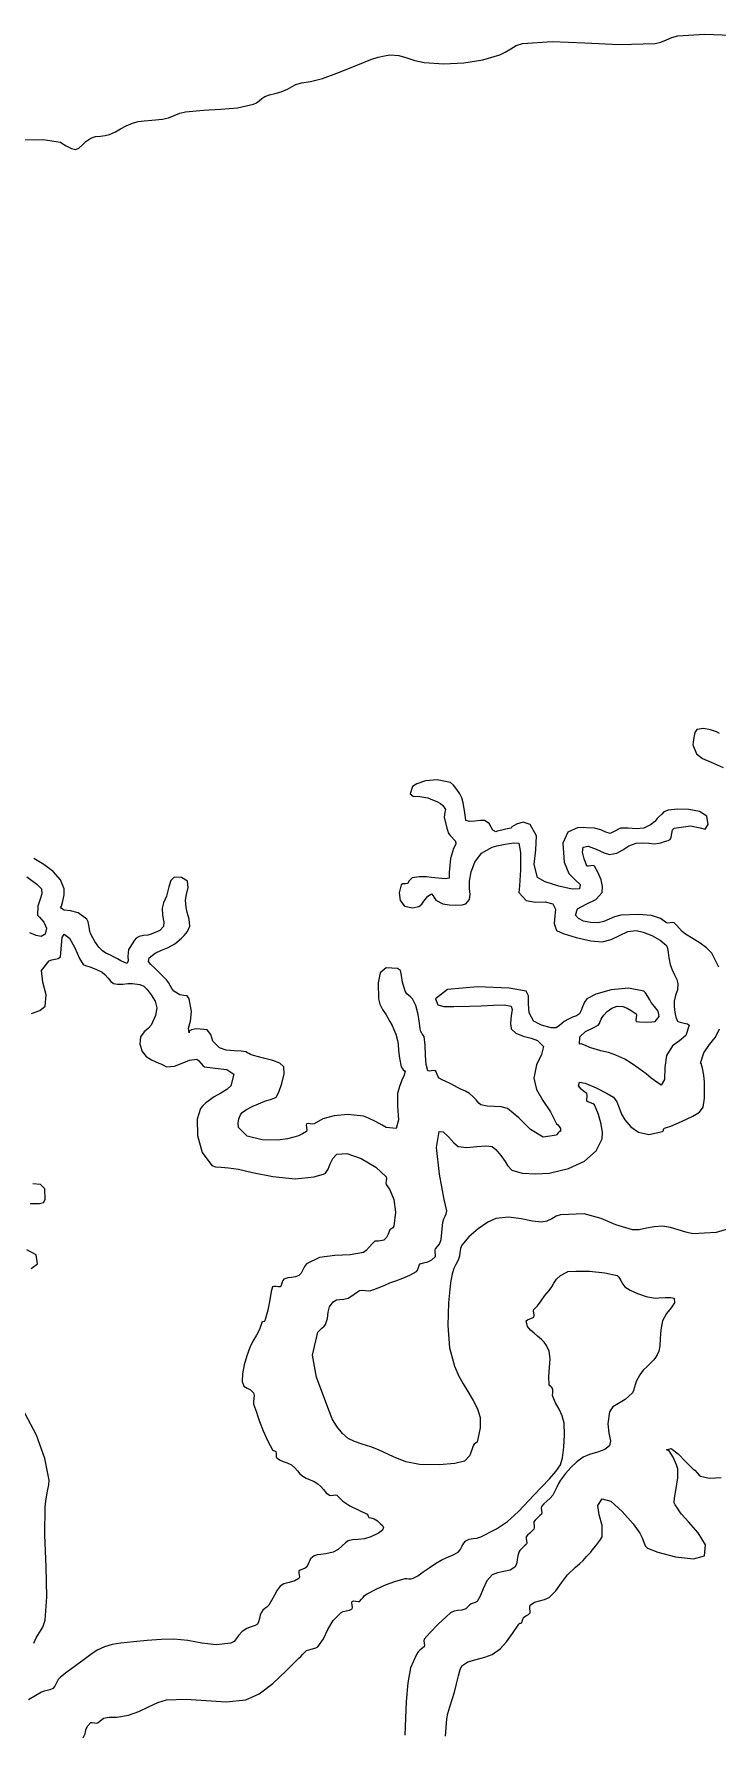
# Model space of a CAD drawing. Header units: inches. Extents: x -600 to 863, y -502 to 873.
# Drawn here: x 659.88 to 678.97, y 490.52 to 538.04 of the extents above; entities that cross this region are included whole.
import ezdxf

# ---------------------------------------------------------------- set-up
doc = ezdxf.new("R2010")
doc.units = ezdxf.units.IN
doc.header["$MEASUREMENT"] = 0
doc.layers.add('Layer 1', color=7, linetype='Continuous')

msp = doc.modelspace()

# ---------------------------------------------------------------- linework, layer by layer
at = {"layer": 'Layer 1', "lineweight": 0}
for points in [[(659.602, 535.087), (660.14, 535.096), (660.619, 535.021), (660.66, 534.99), (660.785, 534.915), (660.934, 534.84), (661.043, 534.81), (661.133, 534.851), (661.224, 534.936), (661.331, 535.038), (661.466, 535.127), (661.605, 535.172), (661.742, 535.189), (661.873, 535.201), (661.995, 535.233), (662.156, 535.309), (662.304, 535.389), (662.455, 535.471), (662.631, 535.551), (662.795, 535.599), (662.965, 535.617), (663.179, 535.629), (663.478, 535.656), (663.645, 535.697), (663.803, 535.762), (663.958, 535.827), (664.113, 535.868), (664.62, 535.916), (665.103, 535.939), (665.566, 535.98), (666.019, 536.08), (666.104, 536.121), (666.18, 536.177), (666.254, 536.237), (666.337, 536.292), (666.469, 536.343), (666.622, 536.38), (666.791, 536.427), (666.972, 536.503), (667.094, 536.573), (667.203, 536.626), (667.355, 536.671), (667.607, 536.715), (667.949, 536.799), (668.348, 536.942), (668.746, 537.104), (669.09, 537.245), (669.299, 537.323), (669.499, 537.388), (669.681, 537.434), (669.831, 537.457), (670.082, 537.44), (670.307, 537.377), (670.531, 537.301), (670.783, 537.245), (671.34, 537.208), (671.898, 537.235), (672.43, 537.319), (672.901, 537.457), (673.056, 537.534), (673.207, 537.629), (673.363, 537.718), (673.536, 537.774), (674.368, 537.833), (675.278, 537.796), (676.244, 537.748), (677.242, 537.774), (677.402, 537.811), (677.558, 537.874), (677.714, 537.94), (677.878, 537.986), (678.623, 538.039), (679.365, 538.009)], [(679.042, 518.504), (678.958, 518.543), (678.795, 518.603), (678.597, 518.64), (678.407, 518.609), (678.357, 518.531), (678.323, 518.392), (678.305, 518.255), (678.301, 518.186), (678.399, 517.936), (678.568, 517.799), (678.814, 517.696), (679.148, 517.551)], [(679.023, 511.972), (678.83, 512.363), (678.683, 512.513), (678.503, 512.64), (678.303, 512.761), (678.09, 512.892), (677.998, 512.969), (677.922, 513.055), (677.851, 513.14), (677.771, 513.21), (677.727, 513.216), (677.662, 513.207), (677.6, 513.199), (677.56, 513.21), (677.398, 513.333), (677.14, 513.413), (676.774, 513.445), (676.289, 513.421), (676.109, 513.38), (675.955, 513.312), (675.81, 513.246), (675.654, 513.21), (675.436, 513.216), (675.242, 513.26), (675.097, 513.332), (675.019, 513.421), (675.072, 513.604), (675.312, 513.734), (675.59, 513.867), (675.76, 514.057), (675.775, 514.229), (675.735, 514.415), (675.654, 514.606), (675.548, 514.798), (675.511, 514.808), (675.445, 514.8), (675.379, 514.791), (675.336, 514.798), (675.32, 514.848), (675.259, 515.001), (675.21, 515.185), (675.23, 515.327), (675.375, 515.352), (675.598, 515.273), (675.822, 515.168), (675.972, 515.116), (676.172, 515.157), (676.34, 515.252), (676.51, 515.359), (676.713, 515.433), (676.894, 515.445), (677.069, 515.432), (677.226, 515.419), (677.348, 515.433), (677.402, 515.449), (677.504, 515.479), (677.607, 515.512), (677.666, 515.539), (677.694, 515.608), (677.71, 515.71), (677.729, 515.805), (677.771, 515.856), (678.232, 515.919), (678.5, 515.86), (678.642, 515.826), (678.725, 515.962), (678.69, 516.194), (678.481, 516.325), (678.183, 516.381), (677.878, 516.386), (677.607, 516.358), (677.486, 516.311), (677.429, 516.247), (677.348, 516.174), (677.3, 516.123), (677.231, 516.041), (677.116, 515.946), (676.925, 515.856), (676.715, 515.835), (676.491, 515.859), (676.273, 515.855), (676.078, 515.751), (675.982, 515.71), (675.87, 515.741), (675.729, 515.804), (675.548, 515.856), (675.096, 515.878), (674.799, 515.747), (674.664, 515.432), (674.701, 514.904), (674.835, 514.593), (675.019, 514.404), (675.149, 514.281), (675.125, 514.163), (674.921, 514.154), (674.549, 514.232), (674.174, 514.355), (673.96, 514.48), (673.864, 514.841), (673.911, 515.247), (673.929, 515.64), (673.748, 515.962), (673.559, 516.02), (673.37, 515.971), (673.238, 515.892), (673.219, 515.856), (673.11, 515.833), (672.954, 515.799), (672.824, 515.768), (672.795, 515.751), (672.704, 515.797), (672.661, 515.887), (672.605, 515.989), (672.478, 516.068), (672.358, 516.073), (672.203, 516.053), (672.052, 516.041), (671.948, 516.068), (671.941, 516.151), (671.914, 516.35), (671.878, 516.567), (671.843, 516.704), (671.786, 516.81), (671.705, 516.939), (671.612, 517.058), (671.524, 517.127), (671.154, 517.208), (670.823, 517.179), (670.578, 517.097), (670.466, 517.021), (670.392, 516.815), (670.481, 516.752), (670.669, 516.744), (670.89, 516.704), (671.022, 516.65), (671.146, 516.597), (671.247, 516.544), (671.312, 516.492), (671.384, 516.378), (671.363, 516.305), (671.344, 516.166), (671.419, 515.856), (671.445, 515.77), (671.457, 515.728), (671.476, 515.696), (671.524, 515.645), (671.664, 515.493), (671.672, 515.41), (671.607, 515.286), (671.524, 515.01), (671.49, 514.616), (671.491, 514.457), (671.376, 514.441), (670.995, 514.48), (670.857, 514.492), (670.647, 514.498), (670.452, 514.469), (670.36, 514.375), (670.327, 514.308), (670.264, 514.297), (670.195, 514.299), (670.148, 514.269), (670.092, 514.047), (670.119, 513.831), (670.24, 513.675), (670.466, 513.633), (670.643, 513.67), (670.723, 513.728), (670.78, 513.817), (670.89, 513.951), (670.989, 514.02), (671.036, 513.961), (671.115, 513.845), (671.312, 513.739), (671.482, 513.71), (671.676, 513.7), (671.846, 513.709), (671.948, 513.739), (672.055, 513.865), (672.073, 514.002), (672.057, 514.167), (672.054, 514.375), (672.099, 514.631), (672.204, 514.907), (672.394, 515.155), (672.689, 515.327), (672.815, 515.359), (673.051, 515.411), (673.292, 515.446), (673.431, 515.433), (673.477, 515.171), (673.477, 514.693), (673.453, 514.241), (673.431, 514.057), (673.637, 513.837), (673.9, 513.79), (674.168, 513.796), (674.384, 513.739), (674.455, 513.597), (674.441, 513.404), (674.425, 513.193), (674.489, 512.998), (674.67, 512.916), (675.038, 512.805), (675.449, 512.711), (675.76, 512.68), (676.017, 512.745), (676.251, 512.86), (676.479, 512.965), (676.713, 512.998), (676.907, 512.954), (677.148, 512.859), (677.383, 512.729), (677.56, 512.574), (677.591, 512.499), (677.606, 512.385), (677.625, 512.233), (677.666, 512.045), (677.72, 511.901), (677.787, 511.758), (677.847, 511.625), (677.878, 511.516), (677.865, 511.339), (677.816, 511.178), (677.771, 511.027), (677.771, 510.88), (677.788, 510.782), (677.808, 510.658), (677.836, 510.539), (677.878, 510.457), (677.942, 510.433), (678.051, 510.411), (678.152, 510.385), (678.195, 510.351), (678.101, 510.06), (677.926, 509.917), (677.727, 509.778), (677.56, 509.504), (677.518, 509.174), (677.502, 508.838), (677.41, 508.676), (677.137, 508.869), (676.996, 508.992), (676.791, 509.145), (676.572, 509.292), (676.396, 509.398), (676.145, 509.516), (675.938, 509.584), (675.722, 509.639), (675.442, 509.716), (675.42, 509.731), (675.301, 509.783), (675.174, 509.827), (675.125, 509.821), (675.136, 510.028), (675.301, 510.172), (675.51, 510.273), (675.654, 510.351), (675.684, 510.396), (675.708, 510.456), (675.731, 510.517), (675.76, 510.562), (675.814, 510.63), (675.907, 510.733), (676.032, 510.831), (676.184, 510.88), (676.345, 510.873), (676.464, 510.829), (676.575, 510.758), (676.713, 510.668), (676.723, 510.631), (676.715, 510.566), (676.706, 510.499), (676.713, 510.457), (676.802, 510.442), (676.975, 510.438), (677.148, 510.443), (677.242, 510.457), (677.354, 510.598), (677.326, 510.741), (677.229, 510.874), (677.137, 510.986), (677.095, 511.057), (677.037, 511.157), (676.977, 511.251), (676.925, 511.304), (676.5, 511.385), (676.014, 511.336), (675.586, 511.218), (675.336, 511.092), (675.27, 510.995), (675.217, 510.867), (675.17, 510.745), (675.125, 510.668), (675.041, 510.616), (674.938, 510.573), (674.821, 510.524), (674.701, 510.457), (674.568, 510.347), (674.476, 510.28), (674.337, 510.275), (674.066, 510.351), (674.05, 510.363), (673.972, 510.403), (673.888, 510.444), (673.854, 510.457), (673.724, 510.696), (673.704, 510.949), (673.706, 511.168), (673.643, 511.304), (673.161, 511.384), (672.277, 511.42), (671.44, 511.345), (671.102, 511.092), (671.174, 510.924), (671.333, 510.872), (671.614, 510.877), (672.054, 510.88), (672.382, 510.888), (672.724, 510.909), (673.021, 510.917), (673.219, 510.88), (673.246, 510.786), (673.223, 510.611), (673.197, 510.412), (673.219, 510.245), (673.346, 510.126), (673.552, 510.047), (673.776, 509.988), (673.96, 509.927), (674.121, 509.755), (674.063, 509.531), (673.927, 509.24), (673.854, 508.869), (673.932, 508.555), (674.108, 508.244), (674.317, 507.928), (674.489, 507.598), (674.52, 507.564), (674.564, 507.52), (674.6, 507.462), (674.596, 507.386), (674.583, 507.391), (674.536, 507.346), (674.492, 507.294), (674.489, 507.28), (674.114, 507.219), (673.764, 507.435), (673.432, 507.76), (673.113, 508.021), (672.938, 508.075), (672.745, 508.083), (672.551, 508.087), (672.372, 508.127), (672.318, 508.174), (672.242, 508.262), (672.151, 508.362), (672.054, 508.445), (671.947, 508.505), (671.832, 508.559), (671.723, 508.608), (671.631, 508.657), (671.514, 508.722), (671.396, 508.776), (671.291, 508.823), (671.207, 508.869), (671.179, 508.911), (671.152, 508.978), (671.127, 509.044), (671.102, 509.08), (671.057, 509.083), (670.99, 509.076), (670.926, 509.071), (670.89, 509.08), (670.844, 509.25), (670.826, 509.509), (670.813, 509.792), (670.783, 510.033), (670.763, 510.07), (670.729, 510.114), (670.695, 510.171), (670.678, 510.245), (670.66, 510.408), (670.62, 510.651), (670.555, 510.903), (670.466, 511.092), (670.41, 511.146), (670.355, 511.184), (670.302, 511.229), (670.254, 511.304), (670.178, 511.551), (670.155, 511.744), (670.129, 511.876), (670.042, 511.939), (669.723, 511.949), (669.559, 511.817), (669.504, 511.534), (669.513, 511.092), (669.547, 510.939), (669.623, 510.794), (669.723, 510.64), (669.831, 510.457), (669.889, 510.347), (669.942, 510.233), (669.993, 510.099), (670.042, 509.927), (670.057, 509.818), (670.073, 509.645), (670.101, 509.428), (670.148, 509.186), (670.17, 509.147), (670.205, 509.106), (670.239, 509.079), (670.254, 509.08), (670.229, 508.958), (670.166, 508.812), (670.095, 508.643), (670.042, 508.445), (670.044, 508.088), (670.069, 507.712), (670.001, 507.464), (669.725, 507.492), (669.61, 507.556), (669.428, 507.657), (669.235, 507.755), (669.09, 507.81), (668.652, 507.854), (668.272, 507.823), (667.957, 507.733), (667.713, 507.598), (667.667, 507.59), (667.604, 507.6), (667.544, 507.609), (667.501, 507.598), (667.493, 507.556), (667.502, 507.489), (667.511, 507.425), (667.501, 507.386), (667.387, 507.316), (667.272, 507.264), (667.141, 507.22), (666.972, 507.174), (666.694, 507.143), (666.26, 507.153), (665.837, 507.253), (665.596, 507.492), (665.584, 507.614), (665.607, 507.738), (665.651, 507.844), (665.701, 507.916), (665.818, 508), (665.979, 508.08), (666.159, 508.156), (666.337, 508.233), (666.393, 508.25), (666.495, 508.28), (666.598, 508.313), (666.654, 508.339), (666.723, 508.476), (666.81, 508.724), (666.872, 508.991), (666.866, 509.186), (666.756, 509.291), (666.556, 509.366), (666.299, 509.432), (666.019, 509.504), (665.938, 509.533), (665.891, 509.558), (665.854, 509.583), (665.807, 509.61), (665.674, 509.63), (665.475, 509.635), (665.256, 509.653), (665.066, 509.716), (664.885, 509.907), (664.823, 510.095), (664.725, 510.226), (664.431, 510.245), (664.367, 510.237), (664.282, 510.22), (664.219, 510.188), (664.219, 510.139), (664.203, 510.267), (664.252, 510.462), (664.284, 510.735), (664.219, 511.092), (664.159, 511.172), (664.074, 511.185), (663.956, 511.203), (663.795, 511.304), (663.736, 511.375), (663.689, 511.461), (663.643, 511.547), (663.584, 511.622), (663.49, 511.714), (663.396, 511.809), (663.316, 511.89), (663.266, 511.939), (663.147, 512.043), (663.08, 512.133), (663.104, 512.231), (663.266, 512.363), (663.443, 512.451), (663.632, 512.526), (663.822, 512.625), (664.007, 512.786), (664.082, 512.859), (664.173, 512.967), (664.234, 513.116), (664.219, 513.315), (664.189, 513.405), (664.16, 513.503), (664.134, 513.64), (664.113, 513.845), (664.141, 514.003), (664.187, 514.196), (664.169, 514.372), (664.007, 514.48), (663.804, 514.488), (663.704, 514.395), (663.649, 514.212), (663.584, 513.951), (663.547, 513.872), (663.499, 513.769), (663.467, 513.625), (663.478, 513.421), (663.512, 513.232), (663.5, 513.104), (663.398, 513.001), (663.16, 512.892), (663.061, 512.869), (662.938, 512.853), (662.82, 512.829), (662.736, 512.786), (662.693, 512.727), (662.622, 512.621), (662.556, 512.519), (662.525, 512.469), (662.509, 512.284), (662.517, 512.136), (662.476, 512.075), (662.313, 512.151), (662.218, 512.208), (662.124, 512.255), (662.02, 512.303), (661.89, 512.363), (661.796, 512.425), (661.69, 512.533), (661.579, 512.688), (661.466, 512.892), (661.447, 512.969), (661.423, 513.101), (661.393, 513.234), (661.36, 513.315), (661.117, 513.491), (660.9, 513.549), (660.728, 513.569), (660.619, 513.633), (660.646, 513.678), (660.69, 513.812), (660.725, 513.989), (660.725, 514.163), (660.62, 514.411), (660.42, 514.64), (660.159, 514.842), (659.878, 515.01)], [(659.685, 514.494), (659.961, 514.293), (660.09, 514.163), (660.105, 514.024), (660.05, 513.872), (659.987, 513.68), (659.983, 513.421), (660.04, 513.369), (660.153, 513.233), (660.234, 513.059), (660.195, 512.892), (660.081, 512.832), (659.94, 512.86), (659.769, 512.93)], [(659.816, 510.677), (660.049, 510.76), (660.195, 510.88), (660.225, 511.201), (660.127, 511.55), (660.09, 511.883), (660.302, 512.151), (660.385, 512.178), (660.477, 512.192), (660.561, 512.212), (660.619, 512.257), (660.636, 512.377), (660.646, 512.591), (660.669, 512.797), (660.725, 512.892), (660.871, 512.778), (661.022, 512.508), (661.156, 512.219), (661.254, 512.045), (661.32, 512.015), (661.445, 511.977), (661.607, 511.92), (661.783, 511.833), (661.864, 511.763), (661.951, 511.664), (662.033, 511.57), (662.102, 511.516), (662.22, 511.494), (662.361, 511.499), (662.505, 511.513), (662.631, 511.516), (662.837, 511.488), (662.954, 511.438), (663.042, 511.348), (663.16, 511.198), (663.271, 511.024), (663.313, 510.837), (663.28, 510.619), (663.16, 510.351), (663.078, 510.271), (662.957, 510.169), (662.858, 510.026), (662.843, 509.821), (662.908, 509.615), (663.013, 509.479), (663.165, 509.381), (663.372, 509.292), (663.426, 509.269), (663.504, 509.232), (663.57, 509.199), (663.584, 509.186), (663.813, 509.209), (664.026, 509.291), (664.229, 509.373), (664.431, 509.398), (664.481, 509.364), (664.543, 509.294), (664.602, 509.223), (664.643, 509.186), (664.944, 509.147), (665.268, 509.11), (665.464, 508.979), (665.384, 508.657), (665.275, 508.552), (665.108, 508.452), (664.92, 508.348), (664.748, 508.233), (664.685, 508.18), (664.636, 508.134), (664.591, 508.085), (664.537, 508.021), (664.445, 507.729), (664.456, 507.272), (664.587, 506.794), (664.854, 506.433), (664.957, 506.395), (665.11, 506.382), (665.32, 506.368), (665.596, 506.327), (665.988, 506.239), (666.56, 506.128), (667.178, 506.064), (667.713, 506.116), (667.768, 506.131), (667.867, 506.16), (667.97, 506.193), (668.03, 506.222), (668.104, 506.33), (668.163, 506.476), (668.235, 506.627), (668.349, 506.751), (668.628, 506.771), (669.029, 506.628), (669.435, 506.387), (669.725, 506.116), (669.731, 506.071), (669.722, 506.006), (669.714, 505.944), (669.725, 505.904), (669.83, 505.756), (669.936, 505.485), (669.988, 505.132), (669.937, 504.739), (669.91, 504.688), (669.881, 504.668), (669.853, 504.657), (669.831, 504.633), (669.784, 504.518), (669.736, 504.419), (669.656, 504.348), (669.513, 504.315), (669.489, 504.316), (669.459, 504.319), (669.429, 504.32), (669.407, 504.315), (669.341, 504.252), (669.253, 504.151), (669.163, 504.053), (669.09, 503.998), (668.722, 503.94), (668.29, 503.919), (667.861, 503.858), (667.501, 503.681), (667.445, 503.609), (667.396, 503.517), (667.348, 503.428), (667.289, 503.363), (667.188, 503.32), (667.082, 503.306), (666.973, 503.293), (666.866, 503.257), (666.836, 503.216), (666.811, 503.148), (666.786, 503.082), (666.76, 503.045), (666.715, 503.042), (666.649, 503.05), (666.586, 503.055), (666.549, 503.045), (666.509, 502.916), (666.473, 502.684), (666.421, 502.394), (666.337, 502.092), (666.314, 502.073), (666.28, 502.064), (666.247, 502.043), (666.23, 501.986), (666.189, 501.847), (666.102, 501.693), (665.999, 501.527), (665.913, 501.351), (665.833, 501.117), (665.76, 500.86), (665.71, 500.611), (665.701, 500.398), (665.748, 500.266), (665.836, 500.208), (665.936, 500.166), (666.019, 500.081), (666.032, 500.009), (666.024, 499.924), (666.014, 499.838), (666.019, 499.763), (666.043, 499.691), (666.07, 499.62), (666.098, 499.541), (666.125, 499.445), (666.181, 499.28), (666.288, 499.016), (666.419, 498.728), (666.549, 498.492), (666.58, 498.468), (666.613, 498.463), (666.64, 498.446), (666.654, 498.386), (666.653, 498.364), (666.65, 498.332), (666.649, 498.3), (666.654, 498.28), (666.746, 498.206), (666.849, 498.166), (666.96, 498.129), (667.078, 498.069), (667.171, 497.989), (667.245, 497.904), (667.315, 497.822), (667.396, 497.751), (667.493, 497.696), (667.602, 497.65), (667.713, 497.602), (667.818, 497.539), (667.9, 497.465), (667.976, 497.378), (668.052, 497.292), (668.137, 497.222), (668.182, 497.216), (668.246, 497.225), (668.309, 497.232), (668.349, 497.222), (668.517, 497.058), (668.714, 496.927), (668.94, 496.812), (669.195, 496.692), (669.217, 496.667), (669.224, 496.632), (669.243, 496.602), (669.301, 496.586), (669.391, 496.56), (669.479, 496.504), (669.558, 496.436), (669.619, 496.375), (669.65, 496.317), (669.623, 496.247), (669.515, 496.162), (669.301, 496.057), (669.121, 496.006), (668.942, 495.985), (668.783, 495.974), (668.666, 495.951), (668.592, 495.896), (668.5, 495.805), (668.386, 495.708), (668.242, 495.633), (668.043, 495.584), (667.9, 495.568), (667.797, 495.558), (667.713, 495.527), (667.622, 495.455), (667.585, 495.392), (667.559, 495.317), (667.501, 495.21), (667.459, 495.182), (667.392, 495.155), (667.325, 495.129), (667.289, 495.104), (667.285, 495.058), (667.294, 494.994), (667.3, 494.932), (667.289, 494.892), (667.17, 494.826), (667.018, 494.786), (666.869, 494.745), (666.76, 494.681), (666.68, 494.569), (666.602, 494.429), (666.523, 494.282), (666.442, 494.151), (666.393, 494.097), (666.338, 494.054), (666.282, 494.007), (666.23, 493.939), (666.208, 493.875), (666.186, 493.781), (666.158, 493.687), (666.125, 493.622), (666.062, 493.586), (665.956, 493.549), (665.829, 493.496), (665.701, 493.41), (665.602, 493.304), (665.535, 493.212), (665.473, 493.139), (665.384, 493.092), (664.978, 493.043), (664.574, 493.087), (664.179, 493.16), (663.795, 493.198), (663.432, 493.189), (663.043, 493.164), (662.66, 493.13), (662.313, 493.092), (662.069, 493.051), (661.849, 492.986), (661.648, 492.895), (661.466, 492.774), (661.283, 492.636), (661.041, 492.455), (660.799, 492.275), (660.619, 492.139), (660.562, 492.07), (660.514, 491.979), (660.465, 491.888), (660.407, 491.822), (660.329, 491.784), (660.247, 491.765), (660.165, 491.748), (660.09, 491.716), (659.729, 491.505)], [(679.52, 504.732), (678.947, 504.56), (678.301, 504.527), (678.102, 504.568), (677.889, 504.637), (677.67, 504.704), (677.454, 504.739), (677.22, 504.723), (677.003, 504.677), (676.8, 504.636), (676.607, 504.633), (676.141, 504.771), (675.734, 504.955), (675.262, 505.083), (674.596, 505.057), (674.479, 505.014), (674.355, 504.945), (674.22, 504.879), (674.066, 504.845), (673.813, 504.874), (673.5, 504.94), (673.151, 504.985), (672.795, 504.951), (672.568, 504.847), (672.298, 504.66), (672.038, 504.435), (671.843, 504.21), (671.799, 504.11), (671.783, 504.004), (671.771, 503.895), (671.736, 503.786), (671.669, 503.665), (671.614, 503.556), (671.567, 503.403), (671.524, 503.151), (671.471, 502.599), (671.453, 501.962), (671.497, 501.337), (671.631, 500.822), (671.76, 500.551), (671.882, 500.333), (672.011, 500.122), (672.16, 499.869), (672.283, 499.634), (672.356, 499.397), (672.357, 499.104), (672.266, 498.704), (672.25, 498.691), (672.218, 498.672), (672.184, 498.643), (672.16, 498.598), (672.065, 498.328), (671.913, 498.176), (671.646, 498.103), (671.207, 498.069), (670.66, 498.075), (670.275, 498.155), (669.933, 498.297), (669.513, 498.492), (669.293, 498.574), (669.058, 498.649), (668.838, 498.725), (668.666, 498.81), (668.507, 498.948), (668.349, 499.139), (668.217, 499.351), (668.137, 499.551), (667.979, 499.968), (667.774, 500.515), (667.671, 501.135), (667.818, 501.774), (667.861, 501.826), (667.928, 501.884), (667.992, 501.94), (668.03, 501.986), (668.082, 502.162), (668.106, 502.331), (668.146, 502.486), (668.242, 502.622), (668.334, 502.675), (668.431, 502.69), (668.539, 502.698), (668.666, 502.728), (668.736, 502.768), (668.83, 502.836), (668.921, 502.902), (668.983, 502.939), (669.061, 502.949), (669.143, 502.94), (669.225, 502.932), (669.301, 502.939), (669.377, 502.967), (669.506, 503.018), (669.665, 503.083), (669.831, 503.151), (669.998, 503.214), (670.191, 503.285), (670.389, 503.368), (670.572, 503.469), (670.601, 503.511), (670.627, 503.579), (670.652, 503.645), (670.678, 503.681), (670.771, 503.71), (670.889, 503.744), (671.006, 503.798), (671.102, 503.892), (671.107, 503.938), (671.099, 504.002), (671.091, 504.064), (671.102, 504.104), (671.216, 504.23), (671.263, 504.369), (671.281, 504.562), (671.312, 504.845), (671.338, 504.942), (671.373, 505.016), (671.404, 505.083), (671.419, 505.163), (671.35, 505.483), (671.217, 506.187), (671.131, 506.933), (671.207, 507.386), (671.32, 507.375), (671.465, 507.234), (671.613, 507.063), (671.736, 506.963), (671.982, 506.936), (672.258, 506.959), (672.511, 506.984), (672.689, 506.963), (672.787, 506.875), (672.928, 506.712), (673.056, 506.542), (673.113, 506.433), (673.237, 506.297), (673.531, 506.222), (673.908, 506.2), (674.277, 506.222), (674.82, 506.344), (675.271, 506.557), (675.597, 506.84), (675.76, 507.174), (675.768, 507.352), (675.735, 507.589), (675.662, 507.857), (675.548, 508.127), (675.507, 508.158), (675.439, 508.184), (675.373, 508.207), (675.336, 508.233), (675.33, 508.282), (675.34, 508.341), (675.347, 508.399), (675.336, 508.445), (675.279, 508.485), (675.177, 508.563), (675.102, 508.662), (675.125, 508.763), (675.289, 508.734), (675.594, 508.604), (675.903, 508.447), (676.078, 508.339), (676.17, 508.208), (676.236, 508.042), (676.304, 507.865), (676.396, 507.704), (676.561, 507.514), (676.779, 507.359), (677.071, 507.297), (677.454, 507.386), (677.475, 507.411), (677.482, 507.444), (677.502, 507.476), (677.56, 507.492), (677.682, 507.531), (677.894, 507.62), (678.124, 507.725), (678.301, 507.81), (678.485, 507.919), (678.588, 508.062), (678.625, 508.316), (678.619, 508.763), (678.601, 508.956), (678.567, 509.149), (678.534, 509.283), (678.513, 509.292), (678.609, 509.582), (678.766, 509.812), (678.929, 510.021), (679.042, 510.245)], [(659.771, 505.375), (659.906, 505.372), (660.039, 505.372), (660.144, 505.4), (660.195, 505.48), (660.189, 505.781), (660.066, 505.904), (659.85, 505.921)], [(659.8, 503.557), (659.983, 503.681), (659.938, 503.932), (659.677, 504.078)], [(661.254, 490.445), (661.308, 490.558), (661.334, 490.669), (661.373, 490.774), (661.466, 490.869), (661.512, 490.874), (661.576, 490.865), (661.639, 490.858), (661.678, 490.869), (661.828, 490.996), (661.983, 491.022), (662.197, 491.024), (662.525, 491.081), (662.808, 491.183), (663.08, 491.312), (663.34, 491.431), (663.584, 491.504), (664.132, 491.529), (664.694, 491.485), (665.257, 491.45), (665.807, 491.504), (666.178, 491.672), (666.554, 491.965), (666.928, 492.319), (667.289, 492.669), (667.34, 492.72), (667.396, 492.779), (667.451, 492.836), (667.501, 492.88), (667.566, 492.907), (667.663, 492.93), (667.758, 492.954), (667.818, 492.986), (667.972, 493.213), (668.099, 493.466), (668.244, 493.718), (668.454, 493.939), (668.524, 493.971), (668.611, 493.989), (668.699, 494.009), (668.771, 494.045), (668.782, 494.086), (668.772, 494.15), (668.763, 494.214), (668.771, 494.257), (668.814, 494.268), (668.877, 494.258), (668.939, 494.248), (668.983, 494.257), (669.038, 494.314), (669.078, 494.367), (669.124, 494.418), (669.195, 494.469), (669.447, 494.601), (669.703, 494.714), (669.97, 494.811), (670.254, 494.892), (670.305, 494.895), (670.361, 494.888), (670.417, 494.883), (670.466, 494.892), (670.612, 494.973), (670.764, 495.079), (670.926, 495.197), (671.102, 495.316), (671.261, 495.403), (671.423, 495.478), (671.583, 495.551), (671.736, 495.633), (671.796, 495.698), (671.845, 495.792), (671.892, 495.885), (671.948, 495.951), (672.049, 495.994), (672.154, 496.009), (672.264, 496.022), (672.372, 496.057), (672.809, 496.284), (673.116, 496.491), (673.424, 496.771), (673.854, 497.222), (674.075, 497.452), (674.289, 497.677), (674.471, 497.887), (674.596, 498.069), (674.654, 498.265), (674.696, 498.564), (674.714, 498.907), (674.701, 499.233), (674.649, 499.442), (674.561, 499.627), (674.462, 499.8), (674.384, 499.975), (674.377, 500.025), (674.382, 500.08), (674.388, 500.135), (674.384, 500.187), (674.36, 500.23), (674.324, 500.263), (674.292, 500.283), (674.277, 500.292), (674.268, 500.542), (674.293, 500.792), (674.311, 501.03), (674.277, 501.245), (674.209, 501.404), (674.145, 501.498), (674.067, 501.57), (673.96, 501.668), (673.858, 501.75), (673.756, 501.829), (673.676, 501.934), (673.643, 502.092), (673.672, 502.123), (673.739, 502.15), (673.812, 502.175), (673.854, 502.198), (673.861, 502.243), (673.852, 502.307), (673.844, 502.37), (673.854, 502.41), (673.954, 502.515), (674.054, 502.65), (674.16, 502.798), (674.277, 502.939), (674.354, 503.043), (674.412, 503.148), (674.482, 503.255), (674.596, 503.363), (674.635, 503.381), (674.718, 503.42), (674.792, 503.458), (674.807, 503.469), (675.023, 503.484), (675.408, 503.476), (675.837, 503.437), (676.184, 503.363), (676.23, 503.312), (676.287, 503.216), (676.344, 503.113), (676.396, 503.045), (676.544, 502.948), (676.751, 502.853), (676.992, 502.774), (677.242, 502.728), (677.351, 502.731), (677.521, 502.743), (677.685, 502.747), (677.771, 502.728), (677.787, 502.596), (677.695, 502.458), (677.562, 502.296), (677.454, 502.092), (677.403, 501.844), (677.387, 501.601), (677.377, 501.392), (677.348, 501.245), (677.3, 501.14), (677.258, 501.064), (677.209, 501), (677.137, 500.928), (677.018, 500.82), (676.913, 500.718), (676.814, 500.588), (676.713, 500.398), (676.693, 500.336), (676.669, 500.241), (676.64, 500.146), (676.607, 500.081), (676.407, 499.899), (676.218, 499.785), (676.064, 499.686), (675.972, 499.551), (675.923, 499.22), (675.954, 498.951), (675.994, 498.744), (675.972, 498.598), (675.836, 498.497), (675.628, 498.421), (675.407, 498.355), (675.23, 498.28), (675.053, 498.151), (674.891, 498), (674.739, 497.829), (674.596, 497.645), (674.539, 497.55), (674.492, 497.442), (674.444, 497.331), (674.384, 497.222), (674.309, 497.136), (674.218, 497.059), (674.132, 496.984), (674.066, 496.904), (674.062, 496.858), (674.07, 496.794), (674.077, 496.731), (674.066, 496.692), (674.02, 496.651), (673.952, 496.588), (673.89, 496.525), (673.854, 496.48), (673.851, 496.435), (673.859, 496.37), (673.865, 496.307), (673.854, 496.269), (673.807, 496.228), (673.74, 496.165), (673.678, 496.101), (673.643, 496.057), (673.639, 496.011), (673.646, 495.946), (673.653, 495.884), (673.643, 495.845), (673.596, 495.804), (673.528, 495.741), (673.465, 495.677), (673.431, 495.633), (673.403, 495.531), (673.389, 495.414), (673.368, 495.3), (673.324, 495.21), (673.188, 495.125), (673.014, 495.087), (672.836, 495.058), (672.689, 494.998), (672.542, 494.826), (672.441, 494.609), (672.357, 494.4), (672.266, 494.257), (672.212, 494.223), (672.157, 494.204), (672.104, 494.185), (672.054, 494.151), (672.035, 494.133), (671.995, 494.095), (671.959, 494.059), (671.948, 494.045), (671.845, 494.011), (671.733, 493.999), (671.623, 493.983), (671.524, 493.939), (671.4, 493.828), (671.179, 493.616), (670.944, 493.38), (670.783, 493.198), (670.776, 493.153), (670.786, 493.089), (670.794, 493.026), (670.783, 492.986), (670.717, 492.935), (670.666, 492.895), (670.621, 492.848), (670.572, 492.774), (670.409, 492.401), (670.328, 491.984), (670.289, 491.459), (670.254, 490.763), (670.245, 490.515)], [(659.878, 493.092), (659.941, 493.242), (660.035, 493.382), (660.129, 493.537), (660.195, 493.728), (660.244, 494.385), (660.22, 495.224), (660.183, 496.108), (660.195, 496.904), (660.224, 497.124), (660.262, 497.331), (660.293, 497.51), (660.302, 497.645), (660.188, 498.247), (659.953, 498.903), (659.627, 499.512)], [(671.387, 490.491), (671.419, 490.975), (671.45, 491.121), (671.505, 491.309), (671.568, 491.516), (671.631, 491.716), (671.693, 491.952), (671.745, 492.174), (671.793, 492.352), (671.843, 492.457), (672.012, 492.564), (672.244, 492.636), (672.487, 492.696), (672.689, 492.774), (672.908, 492.935), (673.09, 493.128), (673.257, 493.356), (673.431, 493.622), (673.462, 493.646), (673.495, 493.651), (673.522, 493.668), (673.536, 493.728), (673.567, 493.807), (673.632, 493.855), (673.701, 493.893), (673.748, 493.939), (673.752, 493.987), (673.744, 494.049), (673.737, 494.109), (673.748, 494.151), (673.871, 494.233), (674.012, 494.272), (674.153, 494.304), (674.277, 494.363), (674.464, 494.552), (674.623, 494.771), (674.794, 494.998), (675.019, 495.21), (675.13, 495.303), (675.229, 495.402), (675.328, 495.511), (675.442, 495.633), (675.482, 495.683), (675.588, 495.812), (675.7, 495.959), (675.76, 496.057), (675.761, 496.372), (675.682, 496.675), (675.642, 496.934), (675.76, 497.116), (676.002, 497.052), (676.322, 496.771), (676.626, 496.424), (676.818, 496.163), (676.885, 496.03), (676.927, 495.91), (676.968, 495.811), (677.03, 495.739), (677.316, 495.629), (677.813, 495.504), (678.316, 495.444), (678.619, 495.527), (678.648, 495.832), (678.448, 496.171), (678.175, 496.479), (677.983, 496.692), (677.936, 496.76), (677.867, 496.859), (677.803, 496.955), (677.771, 497.01), (677.785, 497.152), (677.834, 497.411), (677.878, 497.707), (677.878, 497.963), (677.838, 498.07), (677.745, 498.28), (677.64, 498.463), (677.56, 498.492), (677.696, 498.524), (677.889, 498.374), (678.103, 498.15), (678.301, 497.963), (678.35, 497.917), (678.414, 497.848), (678.476, 497.784), (678.513, 497.751), (678.754, 497.694), (678.934, 497.71), (679.086, 497.72)]]:
    msp.add_lwpolyline(points, dxfattribs=at)

doc.saveas('drawing.dxf')
